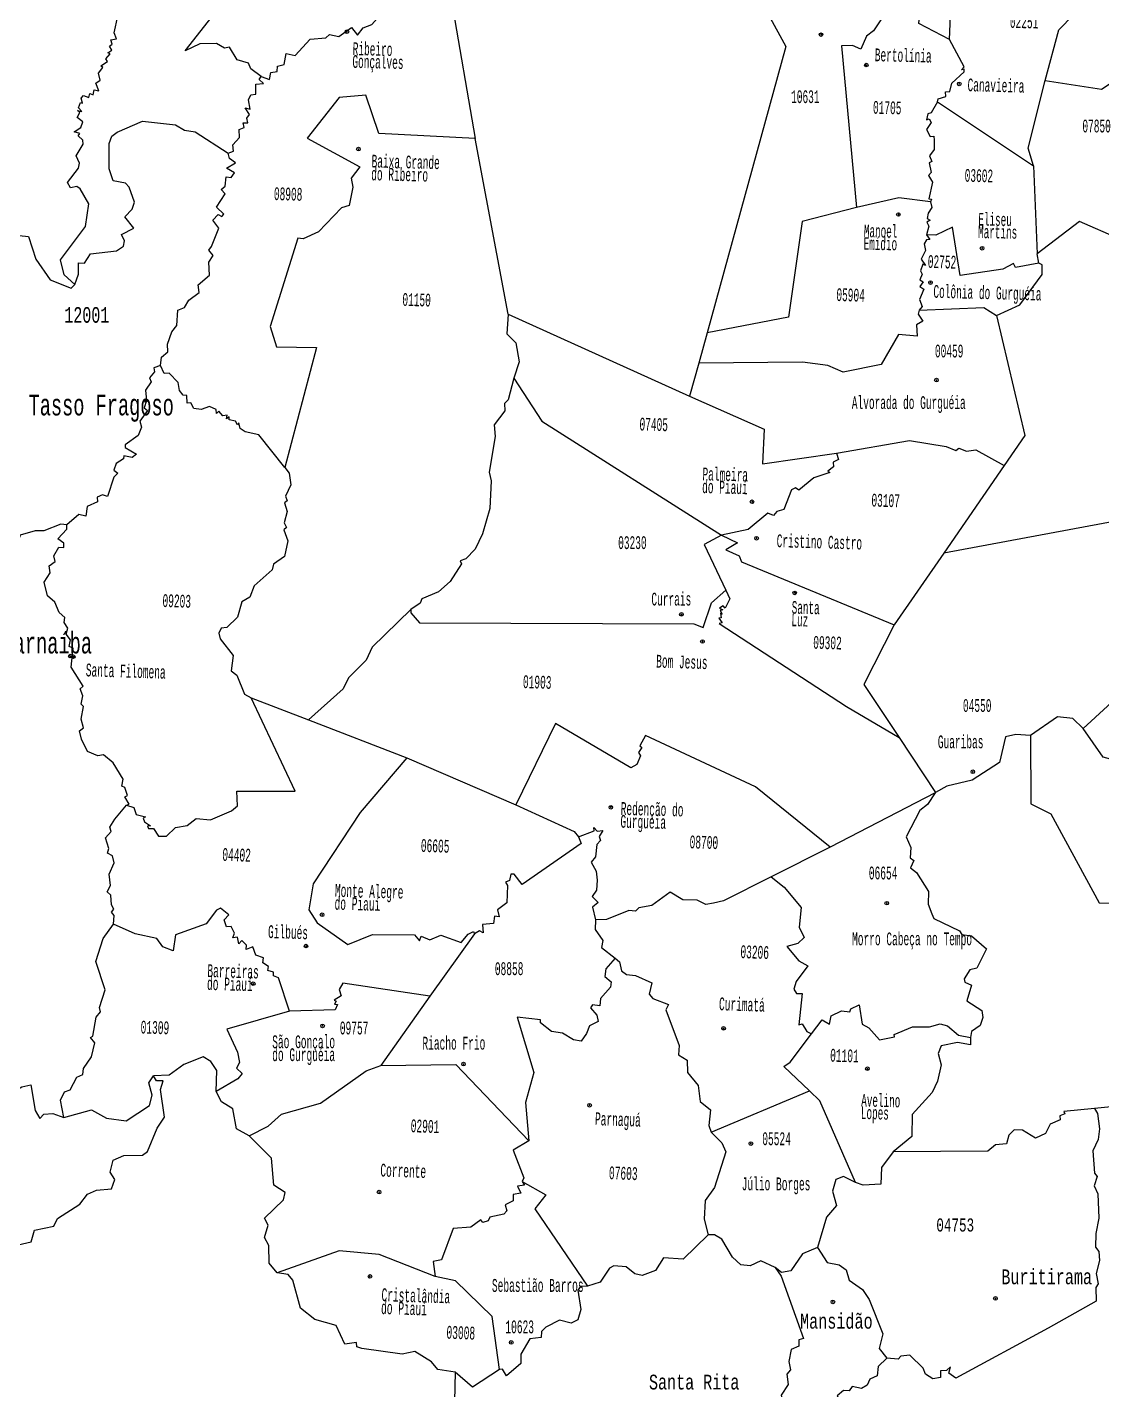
# Model space of a CAD drawing. Header units: millimetres. Extents: x 9851 to 10267, y 23387 to 23778.
# Drawn here: x 10130.38 to 10157.09, y 23615.44 to 23649.32 of the extents above; entities that cross this region are included whole.
import ezdxf
from ezdxf.enums import TextEntityAlignment as Align

# ---------------------------------------------------------------- set-up
doc = ezdxf.new("R2010")
doc.units = ezdxf.units.MM
doc.layers.add('3', color=7, linetype='Continuous')
doc.styles.add('MONOTXT', font='MONOTXT', dxfattribs={"height": 0.2})

# ---------------------------------------------------------------- blocks, each defined once
blk = doc.blocks.new('SEDE')
at = {"layer": '3', "color": 7, "linetype": 'Continuous'}
blk.add_circle((0, 0), 0.00451, dxfattribs=at)

msp = doc.modelspace()

# ---------------------------------------------------------------- linework, layer by layer
at = {"color": 7, "linetype": 'Continuous'}
for p, q in [((10140.931, 23649.972), (10141.514, 23646.558)), ((10153.007, 23647.469), (10155.396, 23645.874)), ((10142.334, 23642.188), (10141.514, 23646.558)), ((10155.396, 23645.874), (10155.488, 23643.684)), ((10155.524, 23643.459), (10155.488, 23643.684)), ((10142.334, 23642.188), (10146.845, 23640.151)), ((10147.283, 23641.721), (10147.074, 23640.972)), ((10147.074, 23640.972), (10146.845, 23640.151)), ((10154.667, 23638.428), (10153.165, 23636.248)), ((10157.842, 23637.119), (10153.165, 23636.248)), ((10153.165, 23636.248), (10151.932, 23634.466)), ((10158.5, 23633.616), (10156.63, 23631.885)), ((10135.953, 23632.645), (10137.372, 23632.099)), ((10137.372, 23632.099), (10139.82, 23631.159)), ((10152.057, 23631.664), (10152.959, 23630.295)), ((10139.82, 23631.159), (10142.529, 23629.988)), ((10152.948, 23630.285), (10150.342, 23628.938)), ((10152.959, 23630.295), (10152.948, 23630.285)), ((10150.342, 23628.938), (10148.877, 23628.202)), ((10141.502, 23626.778), (10140.394, 23625.233)), ((10140.394, 23625.233), (10139.175, 23623.51)), ((10147.384, 23621.85), (10149.823, 23622.877))]:
    msp.add_line(p, q, dxfattribs=at)
for points in [[(10136.197, 23648.098), (10135.938, 23648.288), (10135.885, 23648.427), (10135.603, 23648.51), (10135.41, 23648.823), (10135.283, 23648.799), (10135.087, 23648.916), (10134.673, 23648.911), (10134.306, 23648.738), (10137.533, 23652.845)], [(10148.089, 23652.358), (10147.373, 23651.8), (10147.212, 23651.515), (10147.226, 23650.531), (10148.801, 23649.647), (10149.241, 23648.84), (10147.283, 23641.721)], [(10153.303, 23649.016), (10153.328, 23649.606), (10154.053, 23650.477), (10153.757, 23651.473), (10152.911, 23651.138)], [(10155.683, 23648.001), (10156.021, 23649.256), (10157.481, 23650.76)], [(10136.197, 23648.098), (10136.404, 23648.025), (10136.436, 23648.193), (10136.595, 23648.223), (10136.604, 23648.357), (10136.768, 23648.394), (10136.817, 23648.67), (10137.041, 23648.618), (10137.416, 23649.025), (10137.804, 23649.062), (10137.9, 23649.14), (10138.132, 23649.089), (10138.441, 23649.313), (10138.59, 23649.124), (10138.735, 23649.303), (10138.949, 23649.387), (10139.203, 23649.679), (10139.398, 23649.586), (10139.908, 23649.783)], [(10153.303, 23649.016), (10152.542, 23649.412), (10152.569, 23649.672), (10152.5, 23649.906), (10152.127, 23649.607), (10151.89, 23649.824), (10151.729, 23649.703), (10151.417, 23649.234), (10151.242, 23649.103), (10151.102, 23648.777), (10150.898, 23648.865), (10150.621, 23648.857), (10150.993, 23644.838)], [(10131.569, 23642.929), (10131.304, 23643.167), (10131.213, 23643.537), (10131.828, 23644.37), (10131.916, 23644.928), (10131.698, 23645.301), (10131.617, 23645.36), (10131.461, 23645.333), (10131.385, 23645.462), (10131.654, 23645.822), (10131.68, 23645.94), (10131.6, 23646.121), (10131.776, 23646.411), (10131.766, 23646.518), (10131.646, 23646.619), (10131.695, 23646.68), (10131.553, 23646.724), (10131.716, 23646.826), (10131.765, 23646.967), (10131.623, 23647.078), (10131.69, 23647.198), (10131.631, 23647.251), (10131.737, 23647.227), (10131.654, 23647.318), (10131.71, 23647.448), (10131.759, 23647.431), (10131.727, 23647.56), (10131.785, 23647.628), (10131.913, 23647.578), (10131.94, 23647.676), (10132.021, 23647.642), (10132.05, 23647.762), (10132.166, 23647.74), (10132.093, 23647.93), (10132.193, 23648.006), (10132.157, 23648.183), (10132.262, 23648.319), (10132.211, 23648.36), (10132.377, 23648.47), (10132.334, 23648.535), (10132.445, 23648.657), (10132.388, 23648.687), (10132.485, 23648.755), (10132.428, 23648.848), (10132.495, 23648.899), (10132.462, 23649.007), (10132.605, 23649.031), (10132.548, 23649.183), (10132.634, 23649.598)], [(10153.007, 23647.469), (10153.027, 23647.543), (10153.215, 23647.603), (10153.209, 23647.718), (10153.311, 23647.725), (10153.36, 23647.93), (10153.67, 23648.216), (10153.667, 23648.276), (10153.605, 23648.263), (10153.667, 23648.335), (10153.303, 23649.016)], [(10135.378, 23646.188), (10135.508, 23646.241), (10135.49, 23646.397), (10135.658, 23646.581), (10135.654, 23646.783), (10135.774, 23646.83), (10135.747, 23646.941), (10135.868, 23646.947), (10135.841, 23647.061), (10135.908, 23647.152), (10135.798, 23647.322), (10135.926, 23647.283), (10135.884, 23647.514), (10135.942, 23647.642), (10136.066, 23647.66), (10136.069, 23647.903), (10136.257, 23647.925), (10136.148, 23648.026), (10136.197, 23648.098)], [(10155.396, 23645.874), (10155.261, 23646.317), (10155.683, 23648.001)], [(10155.683, 23648.001), (10157.085, 23647.781), (10157.796, 23648.252), (10157.893, 23647.84)], [(10141.514, 23646.558), (10139.12, 23646.676), (10138.802, 23647.636), (10138.136, 23647.578), (10137.341, 23646.566), (10138.647, 23645.849), (10138.437, 23645.57), (10138.477, 23645.342), (10138.383, 23644.889), (10138.198, 23644.834), (10137.62, 23644.235), (10137.244, 23644.059), (10137.112, 23644.08), (10136.422, 23641.883), (10136.581, 23641.376), (10137.572, 23641.357), (10136.788, 23638.374)], [(10153.007, 23647.469), (10152.852, 23647.193), (10152.765, 23647.169), (10152.734, 23647.018), (10152.803, 23647.042), (10152.846, 23646.957), (10152.736, 23646.783), (10152.822, 23646.603), (10152.914, 23646.615), (10152.924, 23646.515), (10152.927, 23646.284), (10152.811, 23646.127), (10152.864, 23645.986), (10152.8, 23645.952), (10152.851, 23645.712), (10152.782, 23645.637), (10152.882, 23645.467), (10152.79, 23645.055), (10152.854, 23645.044), (10152.835, 23644.981)], [(10131.569, 23642.929), (10131.661, 23643.185), (10131.654, 23643.467), (10131.804, 23643.455), (10131.958, 23643.685), (10132.606, 23643.762), (10132.778, 23643.882), (10132.8, 23644.014), (10132.725, 23644.171), (10133.033, 23644.324), (10132.811, 23644.61), (10132.995, 23644.797), (10133.05, 23644.976), (10132.918, 23645.342), (10132.824, 23645.448), (10132.523, 23645.501), (10132.419, 23645.799), (10132.42, 23646.433), (10132.487, 23646.613), (10132.617, 23646.712), (10133.246, 23646.99), (10134.067, 23646.897), (10134.295, 23646.766), (10134.559, 23646.724), (10135.378, 23646.188)], [(10133.692, 23640.912), (10133.718, 23641.12), (10133.877, 23641.251), (10133.869, 23641.443), (10133.975, 23641.752), (10134.102, 23641.902), (10134.125, 23642.288), (10134.29, 23642.356), (10134.401, 23642.532), (10134.659, 23642.73), (10134.63, 23642.916), (10134.91, 23643.161), (10134.894, 23643.479), (10135.007, 23643.649), (10134.9, 23643.78), (10134.961, 23643.872), (10135.15, 23644.324), (10134.993, 23644.521), (10135.131, 23644.663), (10135.22, 23644.62), (10135.27, 23644.671), (10135.088, 23644.845), (10135.306, 23645.181), (10135.207, 23645.285), (10135.302, 23645.372), (10135.326, 23645.602), (10135.449, 23645.582), (10135.532, 23645.704), (10135.336, 23645.821), (10135.557, 23645.953), (10135.408, 23646.061), (10135.378, 23646.188)], [(10160.068, 23645.493), (10160.079, 23645.072), (10159.413, 23645.333), (10159.493, 23645.034), (10159.377, 23644.949), (10157.524, 23644.061), (10156.537, 23644.491), (10155.488, 23643.684)], [(10152.835, 23644.981), (10152.044, 23645.084), (10150.993, 23644.838)], [(10152.835, 23644.981), (10152.869, 23644.842), (10152.775, 23644.696), (10152.751, 23644.564), (10152.828, 23644.523), (10152.744, 23644.474), (10152.793, 23644.374), (10152.736, 23644.161)], [(10150.993, 23644.838), (10149.646, 23644.488), (10149.302, 23642.112), (10147.283, 23641.721)], [(10155.524, 23643.459), (10154.945, 23643.347), (10154.899, 23643.447), (10154.631, 23643.303), (10153.569, 23643.149), (10153.378, 23644.355), (10152.964, 23644.151), (10152.736, 23644.161)], [(10130.183, 23644.141), (10130.418, 23644.117), (10130.597, 23643.553), (10130.957, 23643.045), (10131.472, 23642.838), (10131.569, 23642.929)], [(10152.736, 23644.161), (10152.815, 23644.043), (10152.732, 23644.038), (10152.678, 23643.936), (10152.705, 23643.77), (10152.605, 23643.557), (10152.709, 23643.398), (10152.641, 23643.432), (10152.581, 23643.265), (10152.625, 23643.186), (10152.57, 23643.042), (10152.647, 23642.988), (10152.565, 23642.879), (10152.668, 23642.812), (10152.559, 23642.549), (10152.623, 23642.379), (10152.548, 23642.285)], [(10154.47, 23642.157), (10155.053, 23642.422), (10155.606, 23643.175), (10155.61, 23643.411), (10155.524, 23643.459)], [(10142.334, 23642.188), (10142.301, 23641.697), (10142.526, 23641.475), (10142.607, 23641), (10142.474, 23640.597)], [(10152.548, 23642.285), (10152.529, 23642.191), (10152.64, 23642.011), (10152.483, 23641.924), (10152.5, 23641.643), (10152.041, 23641.68), (10151.607, 23640.938), (10150.662, 23640.747), (10150.285, 23640.911), (10149.649, 23640.995), (10147.074, 23640.972)], [(10152.548, 23642.285), (10154.159, 23642.353), (10154.47, 23642.157)], [(10154.47, 23642.157), (10155.181, 23639.173), (10154.667, 23638.428)], [(10133.692, 23640.912), (10133.528, 23640.856), (10133.548, 23640.754), (10133.419, 23640.608), (10133.464, 23640.502), (10133.322, 23640.295), (10133.347, 23640.039), (10133.288, 23639.858), (10133.371, 23639.789), (10133.182, 23639.524), (10133.22, 23639.375), (10133.139, 23639.172), (10132.816, 23638.936), (10132.817, 23638.872), (10133.099, 23638.705), (10132.988, 23638.62), (10132.786, 23638.667), (10132.774, 23638.588), (10132.594, 23638.471), (10132.537, 23638.313), (10132.638, 23638.231), (10132.537, 23638.132), (10132.375, 23637.657), (10132.251, 23637.696), (10132.123, 23637.641), (10132.128, 23637.52), (10131.87, 23637.408), (10131.837, 23637.163), (10131.67, 23637.207), (10131.365, 23636.951)], [(10136.788, 23638.374), (10136.142, 23639.19), (10135.802, 23639.263), (10135.678, 23639.345), (10135.643, 23639.483), (10135.613, 23639.437), (10135.558, 23639.528), (10135.404, 23639.564), (10135.403, 23639.631), (10135.34, 23639.582), (10135.349, 23639.673), (10135.242, 23639.657), (10135.144, 23639.777), (10135.086, 23639.716), (10135.079, 23639.814), (10134.915, 23639.891), (10134.705, 23639.817), (10134.524, 23639.846), (10134.449, 23639.983), (10134.361, 23639.974), (10134.353, 23640.164), (10134.256, 23640.177), (10134.169, 23640.292), (10134.132, 23640.486), (10133.915, 23640.72), (10133.785, 23640.71), (10133.692, 23640.912)], [(10142.474, 23640.597), (10142.336, 23640.061), (10142.245, 23639.965), (10142.252, 23639.782), (10141.985, 23639.435), (10142.017, 23639.15), (10141.864, 23638.26), (10141.916, 23638.042), (10141.883, 23637.353), (10141.697, 23636.722), (10141.519, 23636.348), (10141.287, 23636.104), (10141.147, 23636.056), (10141.176, 23635.982), (10140.894, 23635.541), (10140.603, 23635.283), (10140.194, 23635.112), (10140.15, 23635.006), (10139.915, 23634.846)], [(10142.474, 23640.597), (10143.17, 23639.525), (10147.638, 23636.695)], [(10146.845, 23640.151), (10148.698, 23639.33), (10148.658, 23638.468), (10150.495, 23638.732)], [(10150.495, 23638.732), (10152.313, 23639.044), (10153.223, 23638.9), (10153.462, 23638.8), (10153.534, 23638.852), (10153.728, 23638.782), (10153.964, 23638.811), (10154.667, 23638.428)], [(10150.495, 23638.732), (10150.545, 23638.577), (10150.415, 23638.51), (10150.42, 23638.393), (10150.285, 23638.285), (10150.335, 23638.253), (10149.931, 23638.122), (10149.565, 23637.811), (10149.476, 23637.866), (10149.382, 23637.823), (10149.191, 23637.33), (10149.014, 23637.284), (10148.933, 23637.179), (10148.788, 23637.239), (10148.3, 23636.835), (10147.638, 23636.695)], [(10136.788, 23638.374), (10136.895, 23638.237), (10136.932, 23637.947), (10136.805, 23637.662), (10136.844, 23637.55), (10136.779, 23637.499), (10136.845, 23637.282), (10136.77, 23636.999), (10136.826, 23636.883), (10136.764, 23636.827), (10136.86, 23636.553), (10136.781, 23636.161), (10136.508, 23635.968), (10136.472, 23635.835), (10136.027, 23635.431), (10135.918, 23635.152), (10135.717, 23635.039), (10135.607, 23634.658), (10135.346, 23634.399), (10135.202, 23634.379), (10135.149, 23634.257), (10135.183, 23634.115), (10135.506, 23633.705), (10135.451, 23633.323), (10135.592, 23633.213), (10135.781, 23632.738), (10135.953, 23632.645)], [(10131.365, 23636.951), (10131.223, 23636.969), (10130.8, 23636.798), (10130.583, 23636.802), (10130.211, 23636.695), (10130.195, 23636.636), (10130.055, 23636.696), (10129.772, 23636.491), (10129.419, 23636.415), (10128.807, 23636.721), (10128.255, 23636.708), (10127.911, 23637.084)], [(10132.85, 23629.98), (10132.918, 23630.003), (10132.812, 23630.187), (10132.874, 23630.218), (10132.806, 23630.416), (10132.739, 23630.453), (10132.772, 23630.625), (10132.516, 23631.035), (10132.282, 23631.232), (10132.137, 23631.21), (10131.884, 23631.31), (10131.732, 23631.617), (10131.685, 23631.83), (10131.783, 23631.899), (10131.723, 23632.12), (10131.785, 23632.437), (10131.721, 23632.493), (10131.764, 23632.695), (10131.698, 23632.87), (10131.776, 23632.94), (10131.475, 23633.41), (10131.522, 23633.887), (10131.429, 23633.926), (10131.461, 23634.091), (10131.354, 23634.232), (10131.391, 23634.38), (10131.3, 23634.518), (10131.315, 23634.645), (10131.179, 23634.767), (10131.069, 23635.029), (10130.89, 23635.185), (10130.803, 23635.525), (10130.95, 23635.756), (10130.929, 23635.93), (10131.08, 23636.036), (10131.042, 23636.183), (10131.17, 23636.394), (10131.296, 23636.388), (10131.293, 23636.492), (10131.142, 23636.602), (10131.368, 23636.844), (10131.365, 23636.951)], [(10147.638, 23636.695), (10147.209, 23636.462), (10147.75, 23635.327)], [(10147.638, 23636.695), (10148.037, 23636.499), (10147.749, 23636.327), (10148.079, 23636.175), (10148.136, 23636.029), (10151.932, 23634.466)], [(10139.915, 23634.846), (10139.914, 23634.761), (10140.13, 23634.51), (10146.952, 23634.486), (10147.183, 23634.398), (10147.387, 23635.007), (10147.75, 23635.327)], [(10147.75, 23635.327), (10147.849, 23635.113), (10147.729, 23634.876), (10147.683, 23634.936), (10147.588, 23634.879), (10147.668, 23634.834), (10147.604, 23634.824), (10147.659, 23634.731), (10147.612, 23634.755), (10147.634, 23634.641), (10147.571, 23634.631), (10147.652, 23634.513), (10147.58, 23634.493), (10150.747, 23632.43), (10152.057, 23631.664)], [(10139.915, 23634.846), (10138.958, 23633.908), (10138.811, 23633.585), (10138.37, 23633.146), (10138.239, 23632.869), (10137.372, 23632.099)], [(10151.932, 23634.466), (10151.174, 23632.983), (10152.057, 23631.664)], [(10132.85, 23629.98), (10133.032, 23629.924), (10133.089, 23629.747), (10133.321, 23629.69), (10133.264, 23629.658), (10133.299, 23629.565), (10133.448, 23629.464), (10133.371, 23629.456), (10133.399, 23629.397), (10133.52, 23629.401), (10133.646, 23629.206), (10133.848, 23629.208), (10134.071, 23629.423), (10134.36, 23629.476), (10134.584, 23629.651), (10134.937, 23629.613), (10135.457, 23629.836), (10135.609, 23629.966), (10135.594, 23630.324), (10137.045, 23630.33), (10135.953, 23632.645)], [(10156.63, 23631.885), (10156.367, 23632.137), (10155.991, 23632.177), (10155.318, 23631.714)], [(10150.342, 23628.938), (10148.482, 23630.438), (10145.751, 23631.709), (10145.612, 23631.455), (10145.656, 23631.411), (10145.576, 23631.292), (10145.628, 23631.207), (10145.533, 23630.989), (10145.383, 23630.906), (10143.51, 23632.01), (10142.529, 23629.988)], [(10155.318, 23631.714), (10154.951, 23631.74), (10154.694, 23631.679), (10154.545, 23631.039), (10153.865, 23630.6), (10153.242, 23630.456), (10152.959, 23630.295)], [(10155.318, 23631.714), (10155.324, 23630.016), (10155.825, 23629.765), (10157.024, 23627.549), (10163.052, 23627.418)], [(10158.577, 23630.794), (10158.34, 23630.679), (10158.089, 23630.678), (10157.947, 23630.556), (10157.795, 23630.823), (10157.606, 23630.903), (10157.46, 23631.079), (10157.122, 23631.173), (10156.63, 23631.885)], [(10139.82, 23631.159), (10138.657, 23629.8), (10137.49, 23628.02), (10137.386, 23627.374), (10137.591, 23627.051), (10138.351, 23626.519), (10138.961, 23626.765), (10140.01, 23626.756), (10140.135, 23626.605), (10140.173, 23626.719), (10140.387, 23626.634), (10140.662, 23626.746), (10141.172, 23626.568), (10141.341, 23626.769), (10141.476, 23626.842), (10141.502, 23626.778)], [(10142.529, 23629.988), (10143.978, 23629.323), (10144.083, 23629.189)], [(10152.948, 23630.285), (10152.762, 23630), (10152.566, 23629.846), (10152.23, 23629.194), (10152.342, 23628.931), (10152.329, 23628.67), (10152.419, 23628.608), (10152.337, 23628.422), (10152.485, 23628.305), (10152.783, 23627.832), (10152.779, 23627.52), (10152.865, 23627.279), (10152.913, 23627.164), (10153.551, 23626.859), (10153.608, 23626.767), (10153.854, 23626.727), (10154.224, 23626.407), (10153.982, 23625.931), (10153.81, 23625.884), (10153.666, 23625.665), (10153.686, 23625.583), (10153.852, 23625.502), (10153.736, 23625.117), (10154.109, 23624.876), (10154.135, 23624.702), (10154.067, 23624.498), (10153.853, 23624.35), (10153.83, 23624.205)], [(10132.525, 23627.023), (10132.542, 23627.238), (10132.477, 23627.322), (10132.538, 23627.391), (10132.479, 23627.505), (10132.46, 23627.744), (10132.374, 23627.824), (10132.45, 23627.986), (10132.42, 23628.267), (10132.545, 23628.544), (10132.499, 23628.721), (10132.381, 23628.786), (10132.412, 23628.903), (10132.333, 23629.17), (10132.471, 23629.326), (10132.435, 23629.432), (10132.561, 23629.63), (10132.85, 23629.98)], [(10144.083, 23629.189), (10144.471, 23629.34), (10144.469, 23629.425), (10144.545, 23629.334), (10144.689, 23629.348), (10144.601, 23629.2), (10144.634, 23629.1), (10144.54, 23629.001), (10144.508, 23628.697), (10144.398, 23628.562), (10144.525, 23628.338), (10144.545, 23628.112), (10144.533, 23627.869), (10144.425, 23627.712), (10144.576, 23627.56), (10144.433, 23627.446), (10144.51, 23627.13)], [(10144.083, 23629.189), (10144.148, 23629.027), (10142.687, 23628.006), (10142.488, 23628.261), (10142.401, 23628.267), (10142.369, 23628.103), (10142.271, 23628.069), (10142.323, 23627.985), (10142.301, 23627.555), (10142.071, 23627.38), (10142.112, 23627.207), (10141.995, 23627.216), (10141.975, 23627.034), (10141.698, 23627.013), (10141.717, 23626.808), (10141.623, 23626.856), (10141.502, 23626.778)], [(10148.877, 23628.202), (10147.685, 23627.602), (10147.44, 23627.541), (10147.253, 23627.508), (10147.032, 23627.615), (10146.677, 23627.623), (10146.359, 23627.819), (10145.908, 23627.488), (10145.588, 23627.431), (10145.5, 23627.344), (10145.338, 23627.362), (10144.779, 23627.135), (10144.51, 23627.13)], [(10148.877, 23628.202), (10149.194, 23627.94), (10149.617, 23627.438), (10149.566, 23626.943), (10149.694, 23626.688), (10149.533, 23626.539), (10149.265, 23626.466), (10149.558, 23626.107), (10149.784, 23625.981), (10149.496, 23625.596), (10149.439, 23625.404), (10149.5, 23625.296), (10149.64, 23625.297), (10149.561, 23624.517), (10149.644, 23624.546), (10149.762, 23624.349), (10149.876, 23624.292)], [(10136.899, 23624.859), (10136.629, 23625.687), (10136.505, 23625.735), (10136.508, 23625.826), (10136.363, 23625.871), (10136.381, 23625.967), (10136.236, 23626.06), (10136.26, 23626.186), (10136.062, 23626.252), (10135.99, 23626.46), (10135.823, 23626.395), (10135.834, 23626.503), (10135.721, 23626.613), (10135.642, 23626.528), (10135.607, 23626.697), (10135.495, 23626.684), (10135.532, 23626.795), (10135.452, 23626.965), (10135.337, 23626.958), (10135.282, 23627.125), (10135.393, 23627.255), (10135.189, 23627.415), (10135.084, 23627.369), (10134.828, 23627.027), (10134.066, 23626.757), (10134.011, 23626.356), (10133.755, 23626.461), (10133.605, 23626.667), (10133.064, 23626.784), (10132.525, 23627.023)], [(10131.291, 23622.211), (10131.21, 23622.647), (10131.313, 23622.85), (10131.453, 23622.898), (10131.62, 23623.217), (10131.769, 23623.282), (10131.78, 23623.434), (10131.98, 23623.722), (10132.065, 23624.067), (10131.955, 23624.203), (10132.013, 23624.236), (10132.099, 23624.71), (10132.208, 23624.838), (10132.179, 23624.949), (10132.321, 23625.385), (10132.088, 23626.096), (10132.269, 23626.663), (10132.525, 23627.023)], [(10144.51, 23627.13), (10144.499, 23626.891), (10144.692, 23626.619), (10144.657, 23626.438), (10144.998, 23626.173)], [(10144.998, 23626.173), (10144.761, 23625.913), (10144.742, 23625.718), (10144.894, 23625.591), (10144.877, 23625.452), (10144.633, 23625.169), (10144.617, 23624.99), (10144.432, 23625.015), (10144.383, 23624.944), (10144.537, 23624.759), (10144.577, 23624.597), (10144.357, 23624.49), (10144.28, 23624.302), (10144.152, 23624.116), (10143.961, 23624.143), (10143.685, 23624.312), (10143.41, 23624.349), (10143.141, 23624.57), (10143.138, 23624.644), (10142.564, 23624.711), (10142.977, 23623.337), (10142.77, 23622.587), (10142.853, 23621.631)], [(10144.998, 23626.173), (10145.102, 23626.081), (10145.15, 23625.863), (10145.278, 23625.768), (10145.502, 23625.747), (10145.905, 23625.561), (10145.838, 23625.279), (10145.932, 23625.171), (10146.319, 23625.026), (10146.257, 23624.889), (10146.588, 23624.008), (10146.569, 23623.773), (10146.789, 23623.639), (10146.795, 23623.336), (10147.059, 23623.007), (10147.106, 23622.614), (10147.364, 23622.405), (10147.323, 23622.015), (10147.384, 23621.85)], [(10140.394, 23625.233), (10138.225, 23625.551), (10138.133, 23625.397), (10138.188, 23625.235), (10138.012, 23625.135), (10138.063, 23625.103), (10138.02, 23625.03), (10138.096, 23625.022), (10138.041, 23624.893), (10136.899, 23624.859)], [(10149.876, 23624.292), (10150.139, 23624.642), (10150.319, 23624.534), (10150.365, 23624.744), (10150.623, 23624.866), (10150.831, 23624.838), (10150.855, 23624.916), (10151.063, 23625.017), (10151.134, 23624.535), (10151.303, 23624.446), (10151.567, 23624.142), (10151.935, 23624.221), (10151.932, 23624.276), (10152.389, 23624.47), (10152.809, 23624.466), (10153.072, 23624.546), (10153.259, 23624.492), (10153.53, 23624.26), (10153.83, 23624.205)], [(10136.899, 23624.859), (10135.344, 23624.409), (10135.612, 23623.842), (10135.657, 23623.581), (10135.588, 23623.437), (10135.724, 23623.306), (10135.621, 23623.173), (10135.077, 23622.857)], [(10149.823, 23622.877), (10149.187, 23623.486), (10149.345, 23623.586), (10149.876, 23624.292)], [(10153.83, 23624.205), (10153.827, 23624.023), (10153.502, 23624.077), (10153.096, 23623.996), (10153.025, 23623.808), (10153.098, 23623.521), (10153.007, 23623.114), (10152.876, 23622.835), (10152.377, 23622.291), (10152.366, 23621.742), (10151.909, 23621.357)], [(10135.077, 23622.857), (10135.094, 23623.38), (10134.951, 23623.607), (10134.76, 23623.725), (10134.28, 23623.535), (10133.91, 23623.264), (10133.524, 23623.249)], [(10130.157, 23619.052), (10130.478, 23619.126), (10130.562, 23619.412), (10131.044, 23619.511), (10131.135, 23619.7), (10131.689, 23620.06), (10131.88, 23620.305), (10132.108, 23620.408), (10132.479, 23620.437), (10132.56, 23620.674), (10132.448, 23620.856), (10132.518, 23621.15), (10132.782, 23621.27), (10133.245, 23621.277), (10133.372, 23621.372), (10133.611, 23621.952), (10133.795, 23622.22), (10133.697, 23622.914), (10133.763, 23623.128), (10133.598, 23623.128), (10133.524, 23623.249)], [(10131.291, 23622.211), (10131.978, 23622.403), (10132.354, 23622.195), (10132.845, 23622.132), (10133.42, 23622.514), (10133.493, 23622.767), (10133.406, 23623.075), (10133.524, 23623.249)], [(10135.9, 23621.756), (10136.373, 23621.995), (10136.704, 23622.301), (10137.673, 23622.568), (10138.808, 23623.377), (10139.175, 23623.51)], [(10139.175, 23623.51), (10141.036, 23623.528), (10142.853, 23621.631)], [(10128.807, 23622.967), (10129.099, 23622.665), (10129.397, 23622.733), (10129.725, 23622.665), (10130.248, 23622.98), (10130.474, 23623.028), (10130.579, 23622.392), (10130.701, 23622.192), (10130.794, 23622.294), (10131.017, 23622.313), (10131.291, 23622.211)], [(10150.971, 23620.601), (10150.085, 23622.625), (10149.823, 23622.877)], [(10135.9, 23621.756), (10135.583, 23621.932), (10135.494, 23622.427), (10135.211, 23622.605), (10135.077, 23622.857)], [(10164.445, 23618.795), (10158.08, 23622.554), (10156.908, 23622.436)], [(10156.908, 23622.436), (10156.985, 23622.315), (10157.032, 23621.934), (10157.002, 23621.665), (10156.868, 23621.382), (10156.912, 23620.829), (10156.976, 23620.746), (10156.903, 23620.516), (10156.994, 23620.312), (10157.015, 23619.711), (10156.941, 23619.329), (10156.937, 23618.986), (10157.017, 23618.884), (10157.031, 23618.659), (10156.947, 23618.337), (10157, 23618.082), (10156.94, 23617.99), (10156.95, 23617.646), (10155.754, 23616.974), (10153.461, 23615.731), (10153.285, 23615.856), (10153.332, 23616.014), (10153.23, 23615.925), (10153.08, 23615.918), (10153.081, 23615.752), (10152.894, 23615.717), (10152.712, 23615.836), (10152.654, 23615.981), (10152.323, 23616.301), (10152.093, 23616.276), (10152.028, 23616.207), (10151.747, 23616.23)], [(10156.908, 23622.436), (10156.147, 23622.364), (10156.174, 23622.309), (10156.047, 23622.252), (10156.058, 23622.158), (10155.804, 23622.047), (10155.688, 23621.819), (10155.445, 23621.701), (10155.123, 23621.899), (10154.911, 23621.911), (10154.781, 23621.774), (10154.718, 23621.559), (10154.449, 23621.536), (10154.259, 23621.375), (10151.909, 23621.357)], [(10136.593, 23618.352), (10136.393, 23618.589), (10136.388, 23619.029), (10136.283, 23619.233), (10136.376, 23619.536), (10136.282, 23619.712), (10136.753, 23620.166), (10136.796, 23620.346), (10136.513, 23620.528), (10136.453, 23621.202), (10135.9, 23621.756)], [(10142.853, 23621.631), (10142.464, 23621.401), (10142.725, 23620.718), (10142.688, 23620.626)], [(10147.384, 23621.85), (10147.646, 23621.588), (10147.748, 23621.359), (10147.469, 23620.477), (10147.235, 23620.153), (10147.205, 23619.685), (10147.31, 23619.3)], [(10151.909, 23621.357), (10151.617, 23620.972), (10151.597, 23620.557), (10151.161, 23620.53), (10150.971, 23620.601)], [(10142.688, 23620.626), (10142.74, 23620.529), (10142.568, 23620.508), (10142.652, 23620.33), (10142.46, 23620.297), (10142.46, 23620.138), (10142.262, 23620.043), (10142.304, 23619.894), (10142.227, 23619.807), (10141.885, 23619.74), (10141.842, 23619.643), (10141.705, 23619.601), (10141.654, 23619.67), (10141.413, 23619.488), (10140.969, 23619.453), (10140.678, 23618.673), (10140.476, 23618.633), (10140.521, 23618.257)], [(10142.688, 23620.626), (10143.276, 23620.288), (10142.996, 23619.945), (10144.308, 23618.019)], [(10150.971, 23620.601), (10150.667, 23620.745), (10150.478, 23620.672), (10150.397, 23620.381), (10150.495, 23620.029), (10150.246, 23619.734), (10150.028, 23618.985)], [(10147.31, 23619.3), (10146.69, 23618.693), (10146.2, 23618.721), (10145.997, 23618.411), (10145.669, 23618.286), (10145.488, 23618.323), (10145.272, 23618.505), (10144.965, 23618.529), (10144.853, 23618.466), (10144.62, 23618.121), (10144.308, 23618.019)], [(10148.973, 23618.483), (10148.615, 23618.652), (10148.355, 23618.525), (10148.116, 23618.55), (10147.912, 23618.745), (10147.65, 23619.187), (10147.467, 23619.297), (10147.31, 23619.3)], [(10140.521, 23618.257), (10139.133, 23618.805), (10138.139, 23618.896), (10136.593, 23618.352)], [(10150.028, 23618.985), (10149.65, 23618.825), (10149.363, 23618.398), (10149.134, 23618.358), (10148.973, 23618.483)], [(10150.028, 23618.985), (10150.265, 23618.608), (10150.567, 23618.552), (10150.735, 23618.426), (10150.814, 23618.172), (10151.143, 23617.934), (10151.311, 23617.685), (10151.645, 23616.832), (10151.559, 23616.474), (10151.747, 23616.23)], [(10148.973, 23618.483), (10149.124, 23618.268), (10149.674, 23616.722), (10149.564, 23616.688), (10149.559, 23616.529), (10149.369, 23616.445), (10149.312, 23616.15), (10149.357, 23615.942), (10149.261, 23615.835), (10149.299, 23615.572), (10149.118, 23615.311), (10149.138, 23615.215), (10149, 23615.119), (10148.894, 23614.882), (10148.738, 23614.801), (10148.518, 23614.319), (10148.563, 23613.935), (10148.272, 23613.444), (10148.023, 23613.155), (10147.239, 23612.511), (10145.792, 23610.763)], [(10141.017, 23615.882), (10140.59, 23615.951), (10140.433, 23616.14), (10140.019, 23616.392), (10139.703, 23616.329), (10138.697, 23616.469), (10138.577, 23616.508), (10138.564, 23616.623), (10138.276, 23616.577), (10138.063, 23617.042), (10137.533, 23617.194), (10137.174, 23617.475), (10136.985, 23618.166), (10136.866, 23618.308), (10136.593, 23618.352)], [(10142.123, 23615.945), (10141.937, 23617.27), (10141.028, 23618.156), (10140.521, 23618.257)], [(10144.308, 23618.019), (10144.137, 23618.008), (10144.068, 23617.919), (10144.145, 23617.444), (10144.069, 23617.181), (10143.901, 23617.101), (10143.611, 23617.175), (10143.27, 23617.003), (10143.169, 23616.894), (10143.16, 23616.74), (10142.875, 23616.711), (10142.655, 23616.331), (10142.652, 23616.096), (10142.292, 23615.787), (10142.198, 23615.959), (10142.123, 23615.945)], [(10151.747, 23616.23), (10151.53, 23616.022), (10151.507, 23615.789), (10151.325, 23615.71), (10151.257, 23615.562), (10151.122, 23615.473), (10150.884, 23615.527), (10150.816, 23615.415), (10150.668, 23615.424), (10150.516, 23615.29), (10150.793, 23614.791), (10151.102, 23614.351), (10151.533, 23613.919), (10151.965, 23612.494), (10152.435, 23611.288)], [(10141.017, 23615.882), (10140.983, 23614.441), (10141.172, 23614.095), (10140.676, 23613.544), (10140.905, 23613.266), (10140.989, 23612.895), (10140.886, 23612.571), (10140.987, 23611.248)], [(10142.123, 23615.945), (10141.452, 23615.508), (10141.017, 23615.882)]]:
    msp.add_lwpolyline(points, dxfattribs=at)
for p in [(10138.33, 23649.21), (10150.113, 23649.138), (10151.238, 23648.382), (10153.547, 23647.913), (10138.616, 23646.291), (10152.035, 23644.666), (10154.116, 23643.827), (10152.833, 23642.974), (10152.98, 23640.549), (10133.324, 23640.041), (10148.397, 23637.524), (10148.51, 23636.616), (10149.458, 23635.255), (10146.644, 23634.724), (10147.166, 23634.049), (10131.455, 23633.685), (10131.53, 23633.671), (10153.885, 23630.81), (10144.888, 23629.927), (10151.747, 23627.543), (10137.713, 23627.255), (10137.313, 23626.477), (10136.002, 23625.541), (10137.724, 23624.491), (10147.691, 23624.43), (10141.227, 23623.541), (10151.266, 23623.427), (10144.36, 23622.518), (10148.369, 23621.566), (10139.13, 23620.36), (10138.902, 23618.263), (10150.408, 23617.63), (10154.447, 23617.716), (10142.413, 23616.621)]:
    msp.add_point(p, dxfattribs=at)

# ---------------------------------------------------------------- block references
for p, xscale, yscale, zscale, rotation in [((10138.33, 23649.21), 10, 10, 10, 0.7598825154016645), ((10150.113, 23649.138), 10, 10, 10, 0.8207192589779572), ((10151.238, 23648.382), 9.99998850708606, 9.99998850708606, 10, 0.8340619633854152), ((10153.547, 23647.913), 9.999982316261598, 9.999982316261598, 10, 0.8498056856821826), ((10138.616, 23646.291), 10.00001033128385, 10.00001033128385, 10, 0.786297371528484), ((10152.035, 23644.666), 10, 10, 10, 0.877554258202719), ((10154.116, 23643.827), 10.00001629299865, 10.00001629299865, 10, 0.8975663190760513), ((10152.833, 23642.974), 10.00002213555594, 10.00002213555594, 10, 0.8997004901957487), ((10152.98, 23640.549), 9.999999999999998, 9.999999999999998, 9.999999999999998, 0.9258525042146447), ((10133.324, 23640.041), 10, 10, 10, 0.7972390070938324), ((10148.397, 23637.524), 9.999999999999998, 9.999999999999998, 9.999999999999998, 0.9263860438120864), ((10148.51, 23636.616), 9.999983141235251, 9.999983141235251, 10, 0.9357273177963953), ((10149.458, 23635.255), 10.00000000000001, 10.00000000000001, 10.00000000000001, 0.9549390687634874), ((10146.644, 23634.724), 10, 10, 10, 0.9391953189988457), ((10147.166, 23634.049), 10.00002143537732, 10.00002143537732, 10, 0.9490657462044438), ((10131.455, 23633.685), 10, 10, 10, 0.8225866992577637), ((10131.53, 23633.671), 10, 10, 10, 0.8231202533025734), ((10153.885, 23630.81), 9.999984065305414, 9.999984065305414, 10, 1.029389618851899), ((10144.888, 23629.927), 10.00002154412294, 10.00002154412294, 10, 0.9650762181175799), ((10137.713, 23627.255), 9.999985211421194, 9.999985211421194, 10, 0.9199835580647002), ((10151.747, 23627.543), 9.999979606500737, 9.999979606500737, 10, 1.042732522325882), ((10137.313, 23626.477), 9.999988203833325, 9.999988203833325, 10, 0.9210506406225656), ((10136.002, 23625.541), 10.00001463264837, 10.00001463264837, 10, 0.9138435657373396), ((10137.724, 23624.491), 9.999988469789336, 9.999988469789336, 10, 0.9375947039129207), ((10147.691, 23624.43), 10, 10, 10, 1.033391045077301), ((10141.227, 23623.541), 10.00001447131877, 10.00001447131877, 10, 0.9784190362461305), ((10151.266, 23623.427), 9.99998799479819, 9.99998799479819, 10, 1.074220015525938), ((10144.36, 23622.518), 9.999989892268959, 9.999989892268959, 10, 1.016313491037325), ((10148.369, 23621.566), 10, 10, 10, 1.062477664854216), ((10139.13, 23620.36), 10.0000112924313, 10.0000112924313, 10, 0.9773519741831297), ((10138.902, 23618.263), 9.999999999999998, 9.999999999999998, 9.999999999999998, 0.9872268691928013), ((10150.408, 23617.63), 9.999978091319848, 9.999978091319848, 10, 1.113181752371536), ((10154.447, 23617.716), 10.00002124184699, 10.00002124184699, 10, 1.152671684070222), ((10142.413, 23616.621), 10, 10, 10, 1.035791895975918)]:
    msp.add_blockref('SEDE', p, dxfattribs=dict(at, xscale=xscale, yscale=yscale, zscale=zscale, rotation=rotation))

# ---------------------------------------------------------------- texts
at = {"color": 7, "linetype": 'Continuous', "style": 'MONOTXT'}
for s, height, rotation, width, p in [('02251', 0.3171, 358.593, 0.514287, (10154.812, 23649.624)), ('Ribeiro ', 0.317, 358.6579, 0.514288, (10138.477, 23648.947)), ('Gon%%231alves', 0.31699, 358.6579, 0.514288, (10138.47, 23648.63)), ('Bertol%%237nia', 0.31717, 358.5748, 0.514288, (10151.454, 23648.795)), ('Canavieira', 0.3172, 358.5637, 0.514286, (10153.759, 23648.049)), ('10631', 0.3172, 360, 0.514289, (10149.369, 23647.753)), ('01705', 0.3173, 358.5217, 0.514288, (10151.409, 23647.49)), ('07850', 0.3173, 360, 0.514287, (10156.609, 23647.024)), ('Baixa Grande ', 0.31724, 358.5881, 0.514285, (10138.947, 23646.153)), ('do Ribeiro', 0.3172, 358.5881, 0.514285, (10138.939, 23645.835)), ('03602', 0.3174, 358.5224, 0.514283, (10153.687, 23645.799)), ('08908', 0.3174, 358.4475, 0.514285, (10136.52, 23645.343)), ('Eliseu ', 0.3115, 358.992, 0.514287, (10154.026, 23644.704)), ('Manoel ', 0.3117, 358.9473, 0.514284, (10151.181, 23644.414)), ('Martins', 0.3115, 358.992, 0.514287, (10154.02, 23644.392)), ('Em%%237dio', 0.3117, 358.9473, 0.514284, (10151.175, 23644.102)), ('02752', 0.3176, 358.4656, 0.514284, (10152.771, 23643.656)), ('Col%%244nia do Gurgu%%233ia', 0.31762, 358.5652, 0.514286, (10152.91, 23642.913)), ('01150', 0.3176, 358.4348, 0.514285, (10139.713, 23642.713)), ('05904', 0.3176, 358.4472, 0.514285, (10150.499, 23642.833)), ('00459', 0.3177, 0, 0.514285, (10152.944, 23641.43)), ('07405', 0.3179, 358.3932, 0.514282, (10145.606, 23639.615)), ('Palmeira ', 0.3177, 358.4824, 0.514283, (10147.171, 23638.375)), ('do Piau%%237', 0.31767, 358.4824, 0.514283, (10147.163, 23638.058)), ('03107', 0.3181, 358.3922, 0.514288, (10151.37, 23637.724)), ('Cristino Castro', 0.31814, 358.3468, 0.514289, (10149.015, 23636.714)), ('09203', 0.3183, 358.3229, 0.514283, (10133.751, 23635.226)), ('Santa ', 0.3119, 358.7455, 0.51428, (10149.388, 23635.054)), ('Luz', 0.3119, 358.7455, 0.51428, (10149.381, 23634.742)), ('09302', 0.3184, 358.2942, 0.514285, (10149.924, 23634.188)), ('Bom Jesus', 0.3184, 358.306, 0.514286, (10146.021, 23633.719)), ('Santa Filomena', 0.3184, 358.2992, 0.514286, (10131.846, 23633.501)), ('01903', 0.3184, 358.2824, 0.514284, (10142.71, 23633.21)), ('04550', 0.3184, 0, 0.514282, (10153.64, 23632.616)), ('Reden%%231%%227o do ', 0.31852, 358.5476, 0.514285, (10145.139, 23630.057)), ('Gurgu%%233ia', 0.31852, 358.5476, 0.514285, (10145.131, 23629.738)), ('06605', 0.3188, 358.2089, 0.514289, (10140.173, 23629.137)), ('08700', 0.3188, 358.2128, 0.514285, (10146.852, 23629.227)), ('04402', 0.3188, 358.2047, 0.514288, (10135.239, 23628.914)), ('06654', 0.3189, 0, 0.514291, (10151.301, 23628.453)), ('Monte Alegre ', 0.31873, 358.4403, 0.514288, (10138.037, 23628.02)), ('do Piau%%237', 0.31873, 358.4403, 0.514288, (10138.028, 23627.701)), ('Gilbu%%233s', 0.31902, 358.1642, 0.514288, (10136.374, 23626.996)), ('03206', 0.3191, 358.0974, 0.514287, (10148.115, 23626.497)), ('Barreiras ', 0.3188, 358.4025, 0.514282, (10134.867, 23626.025)), ('08858', 0.3191, 0, 0.514289, (10142.006, 23626.073)), ('do Piau%%237', 0.31878, 358.4025, 0.514282, (10134.858, 23625.706)), ('Curimat%%225', 0.31919, 358.1286, 0.514285, (10147.583, 23625.201)), ('01309', 0.3192, 358.1169, 0.514292, (10133.208, 23624.623)), ('09757', 0.3192, 360, 0.514283, (10138.153, 23624.599)), ('S%%227o Gon%%231alo', 0.31906, 359.9974, 0.514287, (10136.473, 23624.256)), ('Riacho Frio', 0.31928, 360, 0.514286, (10140.206, 23624.221)), ('do Gurgu%%233ia', 0.31906, 359.9974, 0.514287, (10136.473, 23623.936)), ('01101', 0.3193, 358.1658, 0.514284, (10150.345, 23623.923)), ('Avelino ', 0.3118, 358.5901, 0.514291, (10151.116, 23622.801)), ('Parnagu%%225 ', 0.31947, 358.0928, 0.514281, (10144.501, 23622.344)), ('Lopes', 0.3118, 358.5901, 0.514291, (10151.108, 23622.489)), ('02901', 0.3195, 358.0349, 0.514289, (10139.921, 23622.168)), ('05524', 0.3195, 0, 0.514284, (10148.652, 23621.845)), ('Corrente', 0.3196, 358.0521, 0.514284, (10139.167, 23621.067)), ('07603', 0.3196, 358.117, 0.51428, (10144.848, 23620.999)), ('J%%250lio Borges', 0.31962, 0, 0.514283, (10148.141, 23620.723)), ('Sebasti%%227o Barros', 0.31989, 0, 0.51428, (10141.933, 23618.198)), ('Cristal%%226ndia ', 0.31964, 358.0765, 0.514283, (10139.195, 23617.969)), ('do Piau%%237', 0.31964, 358.0765, 0.514283, (10139.185, 23617.649)), ('03008', 0.32, 357.9763, 0.514283, (10140.81, 23617.035))]:
    msp.add_text(s, height=height, rotation=rotation, dxfattribs=dict(at, width=width)).set_placement(p, align=Align.TOP_LEFT)
at = {"color": 7, "linetype": 'Continuous', "style": 'MONOTXT', "width": 0.666669}
msp.add_text('12001', height=0.388, rotation=360, dxfattribs=at).set_placement((10131.865, 23642.169), align=Align.MIDDLE)
at = {"color": 7, "linetype": 'Continuous', "style": 'MONOTXT'}
for s, height, width, p in [('Tasso Fragoso', 0.51309, 0.625486, (10134.028, 23640.184)), ('Alto Parna%%237ba', 0.51399, 0.625484, (10131.995, 23634.265))]:
    msp.add_text(s, height=height, dxfattribs=dict(at, width=width)).set_placement(p, align=Align.TOP_RIGHT)
for s, height, width, p in [('Alvorada do Gurgu%%233ia', 0.31784, 0.514285, (10150.878, 23640.148)), ('03230', 0.3181, 0.514289, (10145.07, 23636.666)), ('Currais', 0.3183, 0.514283, (10145.896, 23635.262)), ('Guaribas', 0.3186, 0.514287, (10153.015, 23631.713)), ('Morro Cabe%%231a no Tempo', 0.31902, 0.514288, (10150.884, 23626.815)), ('10623', 0.32, 0.514288, (10142.267, 23617.168))]:
    msp.add_text(s, height=height, dxfattribs=dict(at, width=width)).set_placement(p, align=Align.TOP_LEFT)
at = {"color": 7, "linetype": 'Continuous', "style": 'MONOTXT', "width": 0.666763}
msp.add_text('04753', height=0.3254, dxfattribs=at).set_placement((10153.448, 23619.542), align=Align.MIDDLE)
at = {"color": 7, "linetype": 'Continuous', "style": 'MONOTXT'}
for s, height, rotation, width, p in [('Buritirama', 0.369, 0, 0.705877, (10154.594, 23618.068)), ('Santa Rita ', 0.36764, 359.9951, 0.705878, (10145.837, 23615.452))]:
    msp.add_text(s, height=height, rotation=rotation, dxfattribs=dict(at, width=width)).set_placement(p)
at = {"color": 7, "linetype": 'Continuous', "style": 'MONOTXT', "width": 0.705882}
msp.add_text('Mansid%%227o', height=0.36912, rotation=360, dxfattribs=at).set_placement((10150.493, 23617.333), align=Align.TOP_CENTER)

doc.saveas('drawing.dxf')
